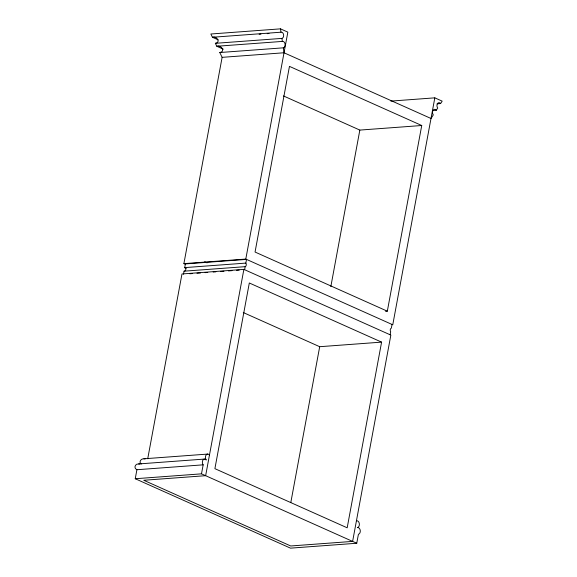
<?xml version="1.0" encoding="UTF-8"?>
<svg xmlns="http://www.w3.org/2000/svg" width="577" height="577" viewBox="0 0 577 577"><rect width="100%" height="100%" fill="white"/><g stroke="black" fill="none" stroke-linecap="round" stroke-linejoin="round"><path stroke-width="0.87" d="M356.442 520.771A3.469 2.423 85.8 0 1 359.32 523.656A3.469 2.423 85.8 0 1 357.452 527.616A3.361 2.344 85.8 0 1 360.243 530.414A3.361 2.344 85.8 0 1 358.425 534.244L356.759 543.253L290.498 548.15L135.242 478.737L136.908 469.728C133.359 468.336 135.054 463.497 138.617 463.944L204.561 459.068M147.726 458.751L181.979 273.96L243.876 269.387L390.853 335.1L352.619 541.399L290.721 545.979L143.738 480.266L205.643 475.686L243.876 269.387M183.89 263.646L222.123 57.339L219.801 52.529C225.816 51.649 221.106 44.624 216.779 46.261L215.358 43.318C221.171 42.467 216.62 35.68 212.437 37.267L210.865 34L280.501 28.85L287.844 32.139L245.788 259.073L183.89 263.646L185.534 264.381M183.486 274.234L184.049 271.183C186.032 271.082 186.537 268.413 184.712 267.613L185.397 263.92L246.523 259.398L245.838 263.098A2.171 1.515 85.8 0 1 245.175 266.668L244.612 269.711M135.242 478.737L201.496 473.84L203.169 464.831A3.361 2.344 85.8 0 1 202.945 460.085A3.361 2.344 85.8 0 1 206.263 460.02A3.469 2.423 85.8 0 1 206.032 455.123A3.469 2.423 85.8 0 1 209.465 455.058M290.801 502.574L319.694 346.705L381.592 342.125L347.181 527.804L214.896 468.661L249.314 282.982L381.592 342.125M330.837 286.581L359.839 130.085L421.737 125.505L387.326 311.183L385.53 311.313M390.117 334.768L390.679 331.725A2.171 1.515 85.8 0 1 391.343 328.147L392.028 324.454M437.049 103.824L440.612 103.564L442.17 101.134L434.827 97.845L392.764 324.779L245.788 259.073M432.707 110.517L436.299 110.25L437.712 108.058A3.145 2.193 85.8 0 1 437.503 103.622A3.145 2.193 85.8 0 1 440.612 103.564M207.698 454.077L143.911 458.794C141.026 458.448 138.487 462.076 141.199 464.088M436.299 110.25A3.253 2.272 85.8 0 0 433.089 110.308A3.253 2.272 85.8 0 0 433.305 114.902L430.997 118.48L284.021 52.767L283.3 47.833A3.253 2.272 85.8 0 0 285.052 44.126A3.253 2.272 85.8 0 0 282.348 41.414L281.908 38.399A3.145 2.193 85.8 0 0 283.603 34.815A3.145 2.193 85.8 0 0 280.992 32.197L212.437 37.267L218.2 39.842M259.138 34.259L260.934 34.122M267.216 33.661L269.012 33.531M215.358 43.318L281.908 38.399M282.348 41.414L216.779 46.261L223.335 49.189M219.801 52.529L283.3 47.833M222.123 57.339L284.021 52.767M390.867 101.098L434.827 97.845M245.838 263.098L184.712 267.613L186.357 268.348M184.049 271.183L245.175 266.668M189.775 273.765L192.473 273.57M196.966 273.238L200.565 272.971M205.059 272.64L207.756 272.438M213.151 272.041L215.848 271.839M220.342 271.507L223.934 271.24M228.427 270.909L232.026 270.642M236.52 270.31L239.217 270.115M136.908 469.728L203.169 464.831M143.911 458.794L145.18 458.852M138.617 463.944L139.843 464.002M421.737 125.505L289.459 66.369L255.048 252.041L387.326 311.183M283.43 95.919L359.839 130.085M204.655 261.756L207.114 262.86M243.285 312.539L319.694 346.705M201.496 473.84L356.759 543.253M280.501 28.85L280.992 32.197"/></g></svg>
